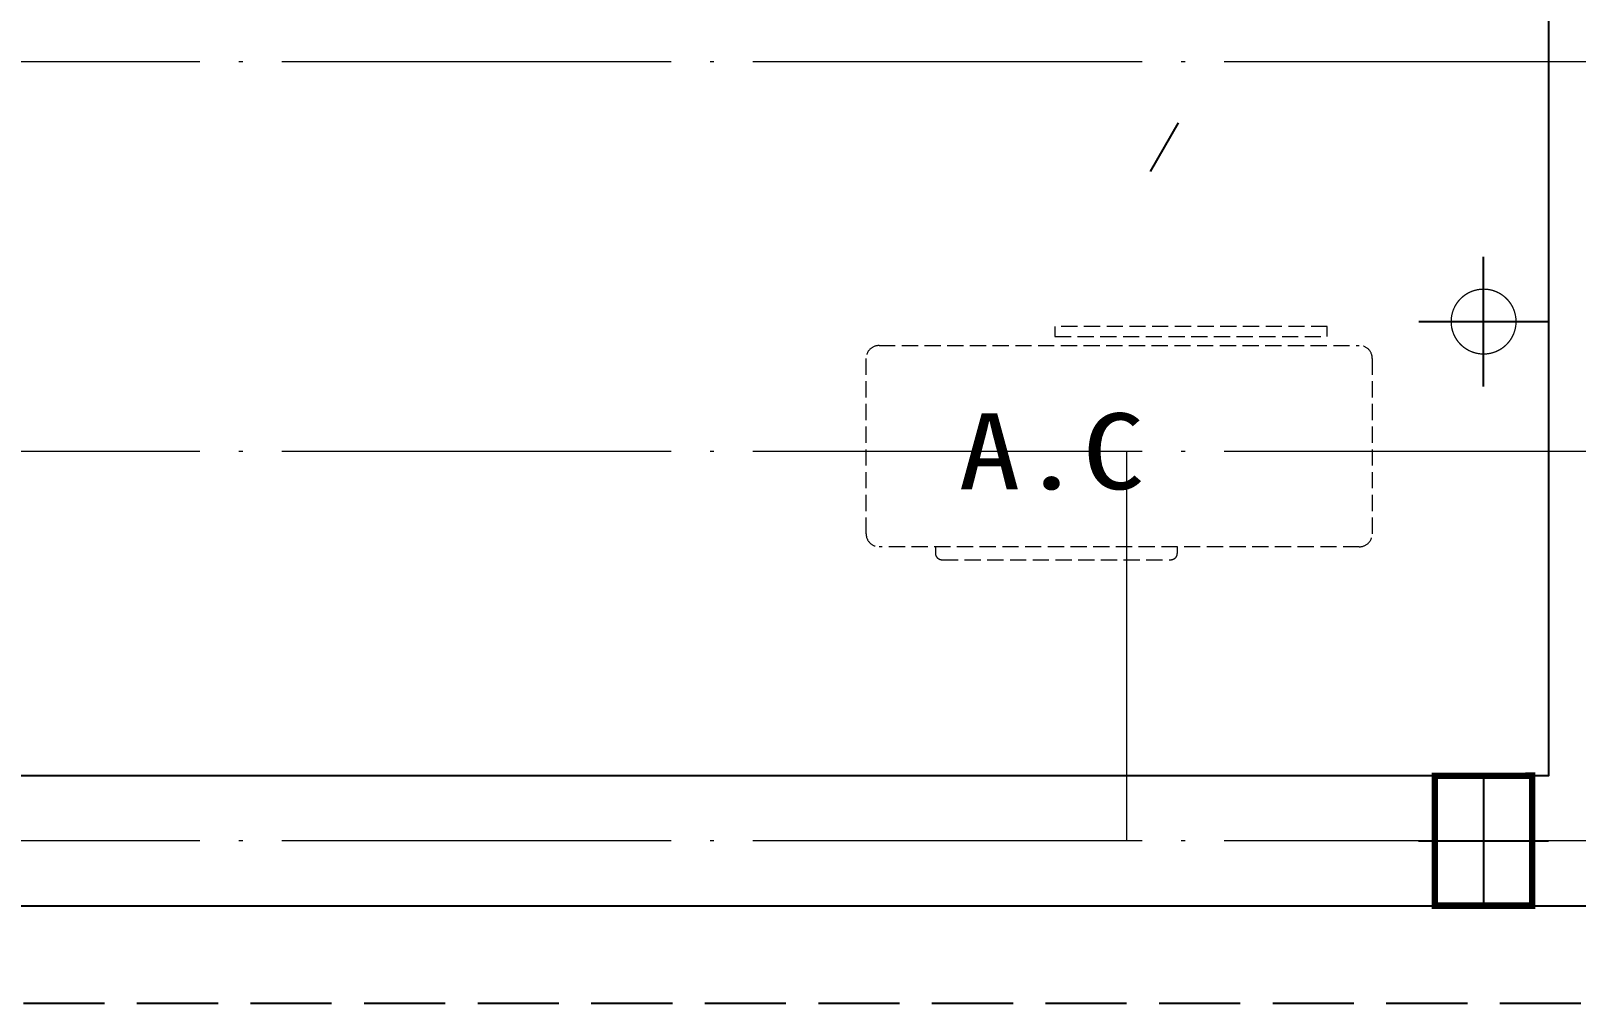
# Model space of a CAD drawing. Extents: x -518115 to 389031, y -231062 to 1628073.
# Drawn here: x 26578 to 28959, y 209157 to 210655 of the extents above; entities that cross this region are included whole.
import ezdxf

# ---------------------------------------------------------------- set-up
doc = ezdxf.new("R2010")
doc.units = 0
doc.header["$LTSCALE"] = 1000
doc.header["$MEASUREMENT"] = 0
for name, pattern in [('#P_--_20B1_001_t3$0$DASH', [0.35, 0.25, -0.1]), ('__DASH', [0.35, 0.25, -0.1]), ('DASH', [0.35, 0.25, -0.1]), ('DOTE', [2.42, 2, -0.2, 0.02, -0.2])]:
    doc.linetypes.add(name, pattern=pattern)
for name, color, linetype, lineweight in [('DOTE', 19, 'DOTE', 9), ('平面-空调预留孔', 173, 'Continuous', 15), ('空调', 76, 'Continuous', 13)]:
    doc.layers.add(name, color=color, linetype=linetype, lineweight=lineweight)
for name, color, linetype in [('ROOF', 183, 'Continuous'), ('机电标识类', 1, 'Continuous'), ('污水', 3, 'Continuous'), ('看线', 251, 'Continuous')]:
    doc.layers.add(name, color=color, linetype=linetype)
doc.styles.add('黑体', font='')
doc.styles.get('黑体').set_extended_font_data('SimHei')

# ---------------------------------------------------------------- blocks, each defined once
blk = doc.blocks.new('GDGDGDSDA')
at = {"layer": 'DOTE', "linetype": 'DOTE', "ltscale": 0.3}
for p, q in [((471334.8, 362758.3), (417334.8, 362758.3)), ((471334.8, 362158.3), (417334.8, 362158.3)), ((434284.8, 362158.3), (434284.8, 361558.3)), ((471334.8, 361558.3), (417334.8, 361558.3))]:
    blk.add_line(p, q, dxfattribs=at)
blk = doc.blocks.new('gsergvr')
at = {"layer": '平面-空调预留孔', "linetype": 'DASH', "ltscale": 0.1}
for p, q in [((34075.4, 17176.2), (34075.4, 17166.2)), ((34448.2, 17166.2), (34448.2, 17176.2)), ((34085.4, 17156.2), (34438.2, 17156.2))]:
    blk.add_line(p, q, dxfattribs=at)
blk.add_lwpolyline([(34679.3, 17515.3), (34259.5, 17515.3), (34259.5, 17500.2), (34679.3, 17500.2)], close=True, dxfattribs=at)
blk.add_lwpolyline([(34728.6, 17176.2), (33988.6, 17176.2, -0.414214), (33968.6, 17196.2), (33968.6, 17466.2, -0.414214), (33988.6, 17486.2), (34728.6, 17486.2, -0.414214), (34748.6, 17466.2), (34748.6, 17196.2, -0.414214)], format="xyb", close=True, dxfattribs=at)
for centre, start, end in [((34085.4, 17166.2), 180, 270), ((34438.2, 17166.2), 270, 0)]:
    blk.add_arc(centre, 10, start, end, dxfattribs=at)
at = {"layer": '平面-空调预留孔', "color": 251, "linetype": 'DASH', "ltscale": 0.1, "true_color": 0x636466, "style": '黑体', "width": 1.2}
blk.add_text('A.C', height=117.05, dxfattribs=at).set_placement((34110.9, 17264.8))
blk = doc.blocks.new('rtyryrtyeeretee')
at = {"layer": '平面-空调预留孔'}
blk.add_blockref('gsergvr', (635673.5, 326705.8), dxfattribs=at)
blk = doc.blocks.new('GGDGDGDG')
at = {"layer": '机电标识类', "color": 250, "linetype": 'DASH', "ltscale": 400}
for p, q in [((704092.5, 766289.8), (704092.5, 766489.8)), ((704192.5, 766389.8), (703992.5, 766389.8))]:
    blk.add_line(p, q, dxfattribs=at)
at = {"layer": '空调', "color": 1, "linetype": 'DASH', "const_width": 2}
blk.add_lwpolyline([(704042.5, 766389.8, 0.999999), (704142.5, 766389.8, 0.999999), (704042.5, 766389.8)], format="xyb", dxfattribs=at)
blk = doc.blocks.new('GDGDGDRGDR')
at = {"linetype": '__DASH', "ltscale": 0.1}
blk.add_wipeout([(425935.1, 371533.3), (425734.9, 371533.3), (425734.9, 371383.3), (425935.1, 371383.3)], dxfattribs=at).dxf.layer = '污水'
at = {"layer": '机电标识类', "color": 250, "linetype": 'DASH', "ltscale": 400}
for p, q in [((425834.8, 371358.3), (425834.8, 371558.3)), ((425935.1, 371458.3), (425734.9, 371458.3))]:
    blk.add_line(p, q, dxfattribs=at)
at = {"layer": '污水', "linetype": '__DASH', "ltscale": 0.1, "const_width": 10}
blk.add_lwpolyline([(425935.1, 371533.3), (425734.9, 371533.3), (425734.9, 371383.3), (425935.1, 371383.3)], close=True, dxfattribs=at)

msp = doc.modelspace()

# ---------------------------------------------------------------- linework, layer by layer
msp.add_line((28346.1, 210513.4), (28302.8, 210438.2))
at = {"layer": 'ROOF', "ltscale": 0.8}
for points in [[(23716.6, 220407), (23716.6, 221857), (27916.6, 221857), (27916.6, 220407), (27116.6, 220407), (27116.6, 217807.3), (29116.4, 217807.3), (29116.4, 218407), (33516.6, 218407), (33516.6, 215607), (35366.6, 215607), (35366.6, 211307.1), (28916.5, 211306.9), (28916.5, 209507), (22716.6, 209507), (22716.6, 211306.9), (16916.6, 211307.1), (16916.6, 215607), (18116.6, 215607), (18116.6, 218407), (19716.6, 218407), (19716.6, 215607), (24466.6, 215607)], [(16716.6, 209307), (35766.6, 209307), (35766.6, 211307), (36066.6, 211307)]]:
    msp.add_lwpolyline(points, dxfattribs=at)
at = {"layer": '看线', "color": 202, "linetype": '#P_--_20B1_001_t3$0$DASH', "ltscale": 0.5}
msp.add_lwpolyline([(16716.6, 211457), (15716.6, 211457), (15716.6, 209157), (35916.6, 209157), (35916.6, 210357), (38316.6, 210357)], dxfattribs=at)

# ---------------------------------------------------------------- block references
for name, p in [('GDGDGDSDA', (-406018.2, -152151.3)), ('rtyryrtyeeretee', (-641777, -134021.9))]:
    msp.add_blockref(name, p)
at = {"xscale": -1}
msp.add_blockref('GGDGDGDG', (732909.1, -556182.8), dxfattribs=at)

# ---------------------------------------------------------------- next in the draw order: block references
at = {"xscale": -1, "rotation": 270.0000000002001}
msp.add_blockref('GDGDGDRGDR', (-342641.8, -216427.8), dxfattribs=at)

doc.saveas('drawing.dxf')
